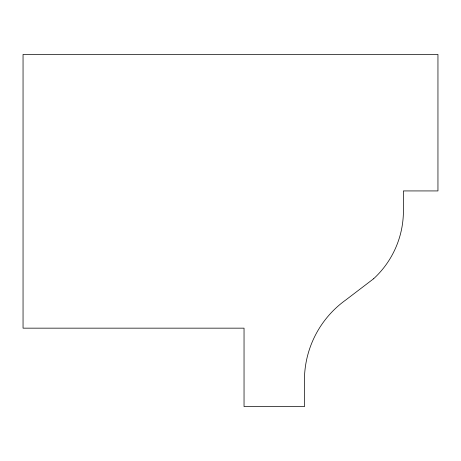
<?xml version="1.0" encoding="UTF-8"?>
<svg xmlns="http://www.w3.org/2000/svg" width="461" height="461" viewBox="0 0 461 461"><rect width="100%" height="100%" fill="white"/><g stroke="black" fill="none" stroke-linecap="round" stroke-linejoin="round"><path stroke-width="0.69" d="M373.583 278.784L345.969 299.84A99.006 99.006 0 0 0 304.554 385.517L304.554 406.573L244.042 406.573L244.042 328.157L23.05 328.157L23.05 54.427L437.95 54.427L437.95 190.929L403.375 190.929L403.375 208.355A92.165 92.165 0 0 1 373.583 278.784"/></g></svg>
